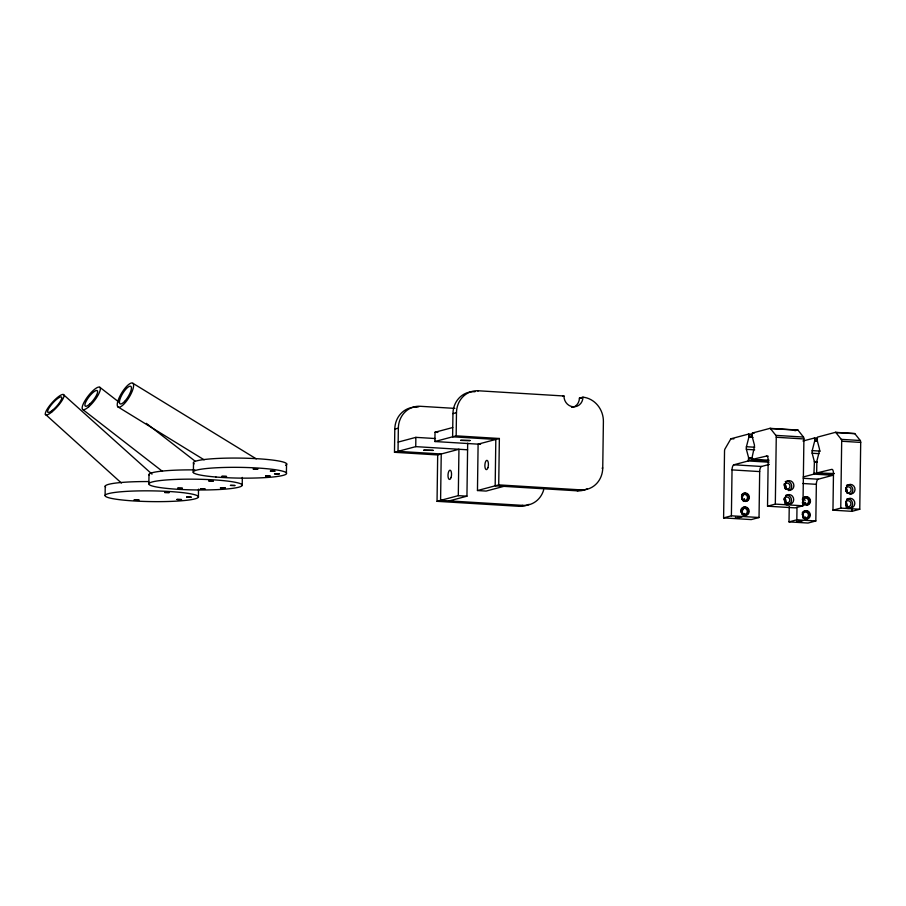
<?xml version="1.0" encoding="UTF-8"?>
<svg xmlns="http://www.w3.org/2000/svg" width="906" height="906" viewBox="0 0 906 906"><rect width="100%" height="100%" fill="white"/><g stroke="black" fill="none" stroke-linecap="round" stroke-linejoin="round"><path stroke-width="1.36" d="M769.001 462.207L748.265 460.95L748.605 457.689L752.059 457.87M833.293 474.257L832.931 475.276L813.916 474.121L814.426 461.822L812.172 453.249A2.333 0.872 -86.5 0 1 812.206 450.622L814.698 440.939L814.585 437.994L802.931 440.995M105.107 495.356L105.232 486.08M148.878 483.747L149.003 474.461M193.374 472.57L193.51 463.294M198.414 497.122A46.704 5.368 0.8 0 0 130.226 491.177A46.704 5.368 0.8 0 0 126.636 500.418A46.704 5.368 0.8 0 0 198.414 497.122L198.516 489.172M242.219 485.39A46.704 5.368 0.8 0 0 173.556 479.523A46.704 5.368 0.8 0 0 170.872 488.787A46.704 5.368 0.8 0 0 242.219 485.39L242.332 477.428M286.409 472.909L286.545 463.623M437.689 454.937L437.043 501.324L458.3 495.65L458.946 449.263L437.689 454.937L394.484 452.298L394.801 429.104A23.352 21.472 75.1 0 1 416.737 407.224L418.946 406.635M454.857 408.391L420.271 406.284A23.352 21.472 75.1 0 0 398.346 428.164L398.028 451.358L441.233 453.985L440.588 500.372L522.683 505.378A23.352 21.472 75.1 0 0 543.691 489.829M394.484 452.298L415.741 446.635L415.865 437.36L435.48 438.549M480.576 444.302L434.903 441.528L435.027 432.241L452.74 427.519M475.084 391.664L474.869 391.732A23.352 21.472 75.1 0 0 452.943 413.612L452.615 436.805L495.82 439.433L495.174 485.82L577.269 490.825A23.352 21.472 75.1 0 0 587.235 488.832M434.903 441.528L456.16 435.854L456.477 412.66A23.352 21.472 75.1 0 1 478.413 390.78L563.962 395.99A10.272 9.445 75.1 0 0 573.317 406.783A10.272 9.445 75.1 0 0 582.977 397.168A23.352 21.472 75.1 0 1 603.396 421.607L602.739 467.994A23.352 21.472 75.1 0 1 580.814 489.874L577.269 490.825M449.229 500.905L466.941 496.182L467.677 443.17M477.462 490.542L478.108 444.155L499.365 438.493L498.719 484.88L477.462 490.542L486.103 491.075L503.815 486.352M769.364 464.382L761.516 466.465A4.666 1.755 -86.5 0 0 759.681 471.584L759.035 517.507L751.244 519.591L723.6 517.904L724.528 451.052A2.333 0.872 -86.5 0 1 725.004 448.923L730.678 439.138A2.333 0.872 -86.5 0 1 731.119 438.719L748.673 434.042L748.9 437.111L753.033 437.428M723.6 517.904L731.391 515.82L732.037 469.897A4.666 1.755 -86.5 0 1 733.871 464.789L748.299 460.939M751.731 459.104L754.29 447.247A2.333 0.872 -86.5 0 0 754.324 444.62L752.082 436.171L752.444 433.023L769.975 428.357L797.62 430.044A2.333 0.872 -86.5 0 1 798.05 430.225L803.486 437.054A2.333 0.872 -86.5 0 1 803.905 438.946L802.965 505.797L795.174 507.87L767.529 506.194L768.175 460.259A4.666 1.755 -86.5 0 0 766.465 456.092L751.765 459.512L769.013 460.157M767.529 506.194L775.321 504.11L776.261 437.27A2.333 0.872 -86.5 0 0 775.842 435.367L770.406 428.549A2.333 0.872 -86.5 0 0 769.975 428.357M832.931 475.276L818.186 479.206A4.666 1.755 -86.5 0 0 816.351 484.325L815.83 520.973L808.039 523.045L789.024 521.89L789.239 506.567M789.024 521.89L796.827 519.806L796.997 507.122M816.68 472.456L816.85 461.143L819.364 451.324A2.333 0.872 -86.5 0 0 819.398 448.708L817.167 440.282L817.495 437.122L835.4 432.343L854.415 433.498A2.333 0.872 -86.5 0 1 854.845 433.691L860.281 440.509A2.333 0.872 -86.5 0 1 860.7 442.411L859.771 509.251L851.968 511.335L832.965 510.169L833.475 473.521A4.666 1.755 -86.5 0 0 831.765 469.365L816.725 472.955L834.335 473.532M832.965 510.169L840.757 508.096L841.685 441.245A2.333 0.872 -86.5 0 0 841.266 439.353L835.842 432.524A2.333 0.872 -86.5 0 0 835.4 432.343M851.968 511.335L852.036 507.1M748.888 437.179L746.419 446.726A2.333 0.872 -86.5 0 0 746.385 449.353L748.605 457.666M813.916 474.121L803.192 476.975M477.745 390.962L478.413 390.78M394.801 429.104L398.346 428.164M452.943 413.612L456.477 412.66M562.637 396.352L563.962 395.99M398.153 442.083L415.865 437.36M573.294 407.224A10.272 9.445 75.1 0 0 579.432 398.119L582.977 397.168M571.55 407.247L573.328 406.783M602.082 468.175L602.739 467.994M794.924 430.758L797.62 430.044M437.043 501.324L519.138 506.318L522.683 505.378M814.426 437.938L817.144 438.096M770.406 428.549L798.05 430.225M835.842 432.524L854.845 433.691M752.444 433.023L754.177 433.136M775.842 435.367L803.486 437.054M841.266 439.353L860.281 440.509M748.639 434.042L752.093 434.257M814.766 438.764L817.484 438.934M748.979 434.88L751.742 435.05M776.261 437.27L803.905 438.946M841.685 441.245L860.7 442.411M748.956 436.635L752.41 436.851M814.743 440.52L817.461 440.69M814.675 441.063L817.382 441.233M731.119 438.719L733.883 438.889M746.419 446.726L754.721 447.236M812.206 450.622L820.36 451.12M746.385 449.353L754.675 449.863M812.172 453.249L818.956 453.657M435.027 432.241L437.836 432.422M456.16 435.854L499.365 438.493M766.465 456.092L768.197 456.205M814.381 461.55L817.099 461.72M748.65 458.164L752.807 458.425M814.437 462.026L817.155 462.23M752.071 459.931L768.662 460.939M748.628 459.931L767.642 461.086M733.871 464.789L761.516 466.465M415.741 446.635L467.587 449.795M814.29 473.091L833.316 474.28M732.037 469.897L759.681 471.584M803.248 478.3L818.186 479.206M802.773 483.487L816.351 484.325M498.719 484.88L580.814 489.874M775.321 504.11L802.965 505.797M840.757 508.096L859.771 509.251M458.3 495.65L466.941 496.182M731.391 515.82L759.035 517.507M796.827 519.806L815.83 520.973M256.273 458.878L133.001 383.351A14.009 4.303 -58.5 0 0 118.935 398.266A14.009 4.303 -58.5 0 0 124.349 403.668A14.009 4.303 -58.5 0 0 133.001 383.351M117.859 406.839L204.144 459.829M195.141 461.188L146.33 423.351M99.819 387.281L118.641 401.879M82.695 409.467L162.491 471.392M64.032 395.129L152.015 474.144M45.345 414.28L121.438 483.045M149.082 475.004A46.704 5.368 0.8 0 1 194.881 469.908M105.64 487.066A46.704 5.368 0.8 0 1 148.675 481.562M194.178 463.849A46.704 5.368 0.8 0 1 240.679 458.108A46.704 5.368 0.8 0 1 285.605 465.265M740.836 512.388A4.202 3.862 75.1 0 1 743.905 507.145A4.202 3.862 75.1 0 1 748.435 511.346A4.202 3.862 75.1 0 1 744.132 515.435M743.011 515.061A4.202 3.862 75.1 0 1 741.572 513.861M739.477 517.598A4.858 4.462 75.1 0 1 735.332 517.303M742.082 516.794A4.858 4.462 75.1 0 1 737.518 516.726M742.603 509.036A4.858 4.462 75.1 0 1 743.237 509.784M744.143 513.442A4.858 4.462 75.1 0 1 743.633 515.106M741.538 510.463A2.99 2.752 75.1 0 1 742.422 513.226M743.928 501.426A4.202 3.862 75.1 0 1 743.203 501.143M741.527 494.891A4.202 3.862 75.1 0 1 747.982 495.208A4.202 3.862 75.1 0 1 745.525 501.505M741.504 496.873A4.858 4.462 75.1 0 1 742.184 499.67M742.795 495.118A4.858 4.462 75.1 0 1 743.43 495.865M744.381 498.617A4.858 4.462 75.1 0 1 744.347 499.523M741.527 496.352A2.99 2.752 75.1 0 1 742.478 499.84M784.154 498.606A4.202 3.862 75.1 0 1 785.004 503.283M784.358 497.904A4.202 3.862 75.1 0 1 785.581 503.43M785.91 495.242A4.858 4.462 75.1 0 1 791.482 500.78A4.858 4.462 75.1 0 1 784.856 504.098M784.211 499.353A2.99 2.752 75.1 0 1 784.936 501.607M784.086 484.427A4.202 3.862 75.1 0 1 785.332 488.991M784.245 483.77A4.202 3.862 75.1 0 1 785.932 489.161M785.242 481.63A4.858 4.462 75.1 0 1 791.357 484.336A4.858 4.462 75.1 0 1 788.775 490.656M784.211 485.22A2.99 2.752 75.1 0 1 785.038 488.255M784.607 486.907A2.99 2.752 75.1 0 1 787.461 483.102A2.99 2.752 75.1 0 1 789.636 487.609A2.99 2.752 75.1 0 1 785.004 487.734M846.691 499.059A4.858 4.462 75.1 0 1 852.625 504.268A4.858 4.462 75.1 0 1 846.068 507.881M846.464 485.299A4.858 4.462 75.1 0 1 852.421 487.949A4.858 4.462 75.1 0 1 850.213 494.246M845.762 489.489A2.99 2.752 75.1 0 1 846.238 491.494M845.796 488.493A2.99 2.752 75.1 0 1 850.1 487.564A2.99 2.752 75.1 0 1 849.885 492.309A2.99 2.752 75.1 0 1 845.706 490.565M845.706 503.645A2.99 2.752 75.1 0 1 845.921 506.001M845.717 502.151A2.99 2.752 75.1 0 1 849.907 501.482A2.99 2.752 75.1 0 1 849.907 506.058A2.99 2.752 75.1 0 1 845.728 505.027M845.74 502.943A4.202 3.862 75.1 0 1 846.351 506.194M845.762 501.879A4.202 3.862 75.1 0 1 846.861 506.794M845.717 488.708A4.202 3.862 75.1 0 1 846.623 491.426M845.672 487.711A4.202 3.862 75.1 0 1 846.895 493.238M800.881 521.165A4.858 4.462 75.1 0 1 796.533 521.086M802.252 514.223A4.858 4.462 75.1 0 1 803.112 517.009M803.078 520.576A4.858 4.462 75.1 0 1 798.73 520.497M805.287 516.93A4.858 4.462 75.1 0 1 804.97 518.311M804.086 499.013A4.858 4.462 75.1 0 1 805.094 500.565M805.502 502.513A4.858 4.462 75.1 0 1 805.479 503.011M803.124 500.588A2.99 2.752 75.1 0 1 803.645 503.408M802.376 513.928A2.99 2.752 75.1 0 1 803.226 517.858M802.252 512.853A4.202 3.862 75.1 0 1 807.178 511.244A4.202 3.862 75.1 0 1 809.375 516.431A4.202 3.862 75.1 0 1 804.879 519.081M803.792 518.594A4.202 3.862 75.1 0 1 803.18 518.13M804.698 505.038A4.202 3.862 75.1 0 1 802.297 502.626M802.286 499.297A4.202 3.862 75.1 0 1 808.73 498.413A4.202 3.862 75.1 0 1 807.053 505.129M579.432 398.119A23.352 21.472 75.1 0 1 581.335 398.402M529.093 504.336A23.352 21.472 75.1 0 1 519.138 506.318M270.418 471.109L275.084 471.199L270.441 471.075M200.464 488.832L205.13 488.9L200.498 488.798M220.475 487.824L225.13 487.904L220.475 487.824M265.571 475.91L270.226 476.001L265.639 475.865M164.609 492.468L169.275 492.558L164.643 492.445M134.247 499.897L138.912 499.987L134.247 499.897M208.708 480.803L213.363 480.905L208.708 480.803M423.838 450.191L433.159 450.384L423.838 450.191M460.724 440.35L470.033 440.554L460.724 440.35M221.868 476.363L226.523 476.454L221.868 476.363M253.272 468.991L257.927 469.093L253.318 468.968M186.659 497.054L191.325 497.145L186.749 497.009M177.757 488.198L182.412 488.3L177.757 488.198M274.541 473.804L279.195 473.906L274.541 473.804M230.43 485.412L235.084 485.514L230.532 485.356M176.919 499.455L181.562 499.568L176.964 499.433M88.833 406.692A14.009 3.884 -52.2 0 0 100.079 387.553A14.009 3.884 -52.2 0 0 84.858 400.871A14.009 3.884 -52.2 0 0 88.833 406.692M89.558 404.189A9.807 2.718 -52.2 0 0 97.429 390.803A9.807 2.718 -52.2 0 0 86.772 400.124A9.807 2.718 -52.2 0 0 89.558 404.189M52.355 410.384A10.272 2.503 -48 0 0 61.687 397.213A10.272 2.503 -48 0 0 50.023 406.522A10.272 2.503 -48 0 0 52.355 410.384M51.619 412.185A13.545 3.296 -48 0 0 63.907 394.835A13.545 3.296 -48 0 0 48.539 407.1A13.545 3.296 -48 0 0 51.619 412.185M124.643 401.381A10.272 3.16 -58.5 0 0 130.985 386.477A10.272 3.16 -58.5 0 0 120.668 397.417A10.272 3.16 -58.5 0 0 124.643 401.381M215.945 477.02A46.704 5.368 0.8 0 0 286.59 473.464A46.704 5.368 0.8 0 0 217.157 467.734A46.704 5.368 0.8 0 0 215.945 477.02M741.606 509.614A4.202 3.862 75.1 0 0 746.068 515.231A4.202 3.862 75.1 0 0 748.197 508.459A4.202 3.862 75.1 0 0 741.606 509.614M741.901 510.316A2.99 2.752 75.1 0 0 745.185 514.223A2.99 2.752 75.1 0 0 746.567 509.353A2.99 2.752 75.1 0 0 741.901 510.316M741.799 495.695A4.202 3.862 75.1 0 0 746.272 501.312A4.202 3.862 75.1 0 0 748.39 494.54A4.202 3.862 75.1 0 0 741.799 495.695M742.093 496.409A2.99 2.752 75.1 0 0 745.378 500.305A2.99 2.752 75.1 0 0 746.759 495.435A2.99 2.752 75.1 0 0 742.093 496.409M784.902 497.892A4.858 4.462 75.1 0 0 790.338 504.11A4.858 4.462 75.1 0 0 792.433 496.148A4.858 4.462 75.1 0 0 784.902 497.892M784.381 498.991A2.99 2.752 75.1 0 0 787.665 502.887A2.99 2.752 75.1 0 0 789.047 498.028A2.99 2.752 75.1 0 0 784.381 498.991M785.094 483.974A4.858 4.462 75.1 0 0 790.542 490.191A4.858 4.462 75.1 0 0 792.625 482.23A4.858 4.462 75.1 0 0 785.094 483.974M846.045 501.494A4.858 4.462 75.1 0 0 851.346 507.858A4.858 4.462 75.1 0 0 853.633 499.965A4.858 4.462 75.1 0 0 846.045 501.494M846.238 487.575A4.858 4.462 75.1 0 0 851.538 493.94A4.858 4.462 75.1 0 0 853.826 486.058A4.858 4.462 75.1 0 0 846.238 487.575M803.226 500.067A2.99 2.752 75.1 0 0 806.431 504.03A2.99 2.752 75.1 0 0 807.914 499.206A2.99 2.752 75.1 0 0 803.226 500.067M803.033 513.974A2.99 2.752 75.1 0 0 806.238 517.949A2.99 2.752 75.1 0 0 807.722 513.124A2.99 2.752 75.1 0 0 803.033 513.974M802.705 513.374A4.202 3.862 75.1 0 0 807.223 518.945A4.202 3.862 75.1 0 0 809.296 512.15A4.202 3.862 75.1 0 0 802.705 513.374M802.897 499.455A4.202 3.862 75.1 0 0 807.416 505.027A4.202 3.862 75.1 0 0 809.488 498.232A4.202 3.862 75.1 0 0 802.897 499.455M487.949 467.643A4.666 1.755 -86.5 0 0 487.032 460.339A4.666 1.755 -86.5 0 0 484.948 466.986A4.666 1.755 -86.5 0 0 487.949 467.643M451.075 477.473A4.666 1.755 -86.5 0 0 450.146 470.18A4.666 1.755 -86.5 0 0 448.074 476.816A4.666 1.755 -86.5 0 0 451.075 477.473"/></g></svg>
